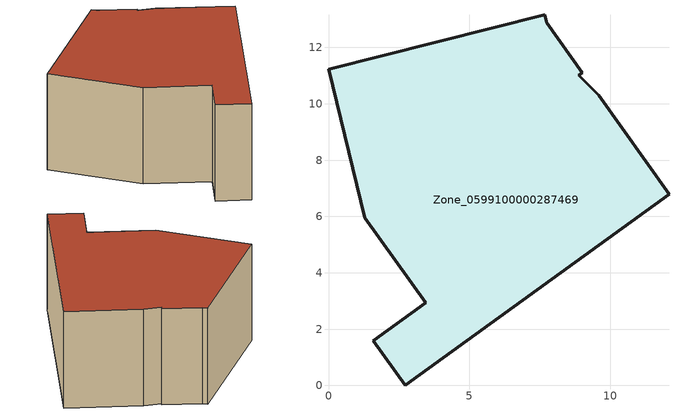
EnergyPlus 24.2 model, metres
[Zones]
Zone_0599100000287469
 floor ground (C_G): 9.59,10.3 12.09,6.8 2.73,0 1.59,1.59 3.46,2.93 1.29,5.96 0,11.22 7.68,13.17 7.75,12.88 9.02,11.11 8.88,11.02 z0
 wall outside (C_F): 3.46,2.93 1.59,1.59 2.73,0 12.09,6.8 9.59,10.3 8.88,11.02 9.02,11.11 7.75,12.88 7.68,13.17 0,11.22 1.29,5.96 3.46,2.93 z0:5.8
 roof outside (C_R): 12.09,6.8 9.59,10.3 8.88,11.02 9.02,11.11 7.75,12.88 7.68,13.17 0,11.22 1.29,5.96 3.46,2.93 1.59,1.59 2.73,0 z5.8
[BUILDING]
Pand.0599100000287469: North Axis=0; Terrain=City; Loads Convergence Tolerance Value=0.04; Temperature Convergence Tolerance Value=0.4; Solar Distribution=FullExterior; Maximum Number of Warmup Days=25; Minimum Number of Warmup Days=1
[Site:Location]
Rotterdam.The.Hague.AP_ZH_NLD Design_Conditions: Latitude=51.96; Longitude=4.45; Time Zone=1; Elevation=-4.5
[SITE:GROUNDTEMPERATURE:BUILDINGSURFACE]
18, 18, 18, 18, 18, 18, 18, 18, 18, 18, 18, 18
[MATERIAL] Thermal Absorptance=0.9; Solar Absorptance=0.7; Visible Absorptance=0.7
Name | Roughness | Thickness | Conductivity | Density | Specific Heat
G.TC.1975-1991 | MediumSmooth | 0.15 | 0.288461 | 540 | 1210
F.TC.1975-1991 | Rough | 0.3 | 0.230769 | 1920 | 840
R.TC.1975-1991 | MediumRough | 0.2 | 0.153846 | 1500 | 1000
[CONSTRUCTION]
C_G: G.TC.1975-1991
C_F: F.TC.1975-1991
C_R: R.TC.1975-1991
[ZONE]
Zone_0599100000287469: Type=1; Multiplier=1; Ceiling Height=Autocalculate; Volume=Autocalculate; Floor Area=autocalculate; Part of Total Floor Area=Yes
[ZONEINFILTRATION:DESIGNFLOWRATE]
Infil_Zone_0599100000287469: Zone or ZoneList or Space or SpaceList=Zone_0599100000287469; Schedule=AlwaysOn; Design Flow Rate Calculation Method=Flow/Area; Flow Rate per Floor Area=0.003; Constant Term Coefficient=1; Temperature Term Coefficient=0; Velocity Term Coefficient=0; Velocity Squared Term Coefficient=0
[HVACTEMPLATE:ZONE:IDEALLOADSAIRSYSTEM]
Zone_0599100000287469: Maximum Heating Supply Air Temperature=50; Minimum Cooling Supply Air Temperature=13; Maximum Heating Supply Air Humidity Ratio=0.0156; Minimum Cooling Supply Air Humidity Ratio=0.0077; Heating Limit=NoLimit; Cooling Limit=NoLimit; Dehumidification Control Type=ConstantSensibleHeatRatio; Cooling Sensible Heat Ratio=0.7; Dehumidification Setpoint=60; Humidification Control Type=None; Humidification Setpoint=30; Outdoor Air Method=None; Outdoor Air Flow Rate per Person=0.00944; Outdoor Air Flow Rate per Zone Floor Area=0; Outdoor Air Flow Rate per Zone=0; Demand Controlled Ventilation Type=None; Outdoor Air Economizer Type=NoEconomizer; Heat Recovery Type=None; Sensible Heat Recovery Effectiveness=0.7; Latent Heat Recovery Effectiveness=0.65
[ZONECONTROL:THERMOSTAT]
ThermostatControl_Zone_0599100000287469: Zone or ZoneList=Zone_0599100000287469; Control Type Schedule=DualSetpointControlType; Control 1=Thermostat_Zone_0599100000287469; Temperature Difference Between Cutout And Setpoint=0
[THERMOSTATSETPOINT:DUALSETPOINT]
Thermostat_Zone_0599100000287469: Heating Setpoint Temperature Schedule=HeatingSetpoint_Zone_0599100000287469; Cooling Setpoint Temperature Schedule=CoolingSetpoint_Zone_0599100000287469
[SCHEDULE:COMPACT]
HeatingSetpoint_Zone_0599100000287469: Through: 12/31, For: AllDays, Until: 24:00, 21
CoolingSetpoint_Zone_0599100000287469: Through: 12/31, For: AllDays, Until: 24:00, 24
DualSetpointControlType: Through: 12/31, For: AllDays, Until: 24:00, 4
AlwaysOn: Through: 12/31, For: AllDays, Until: 24:00, 1
